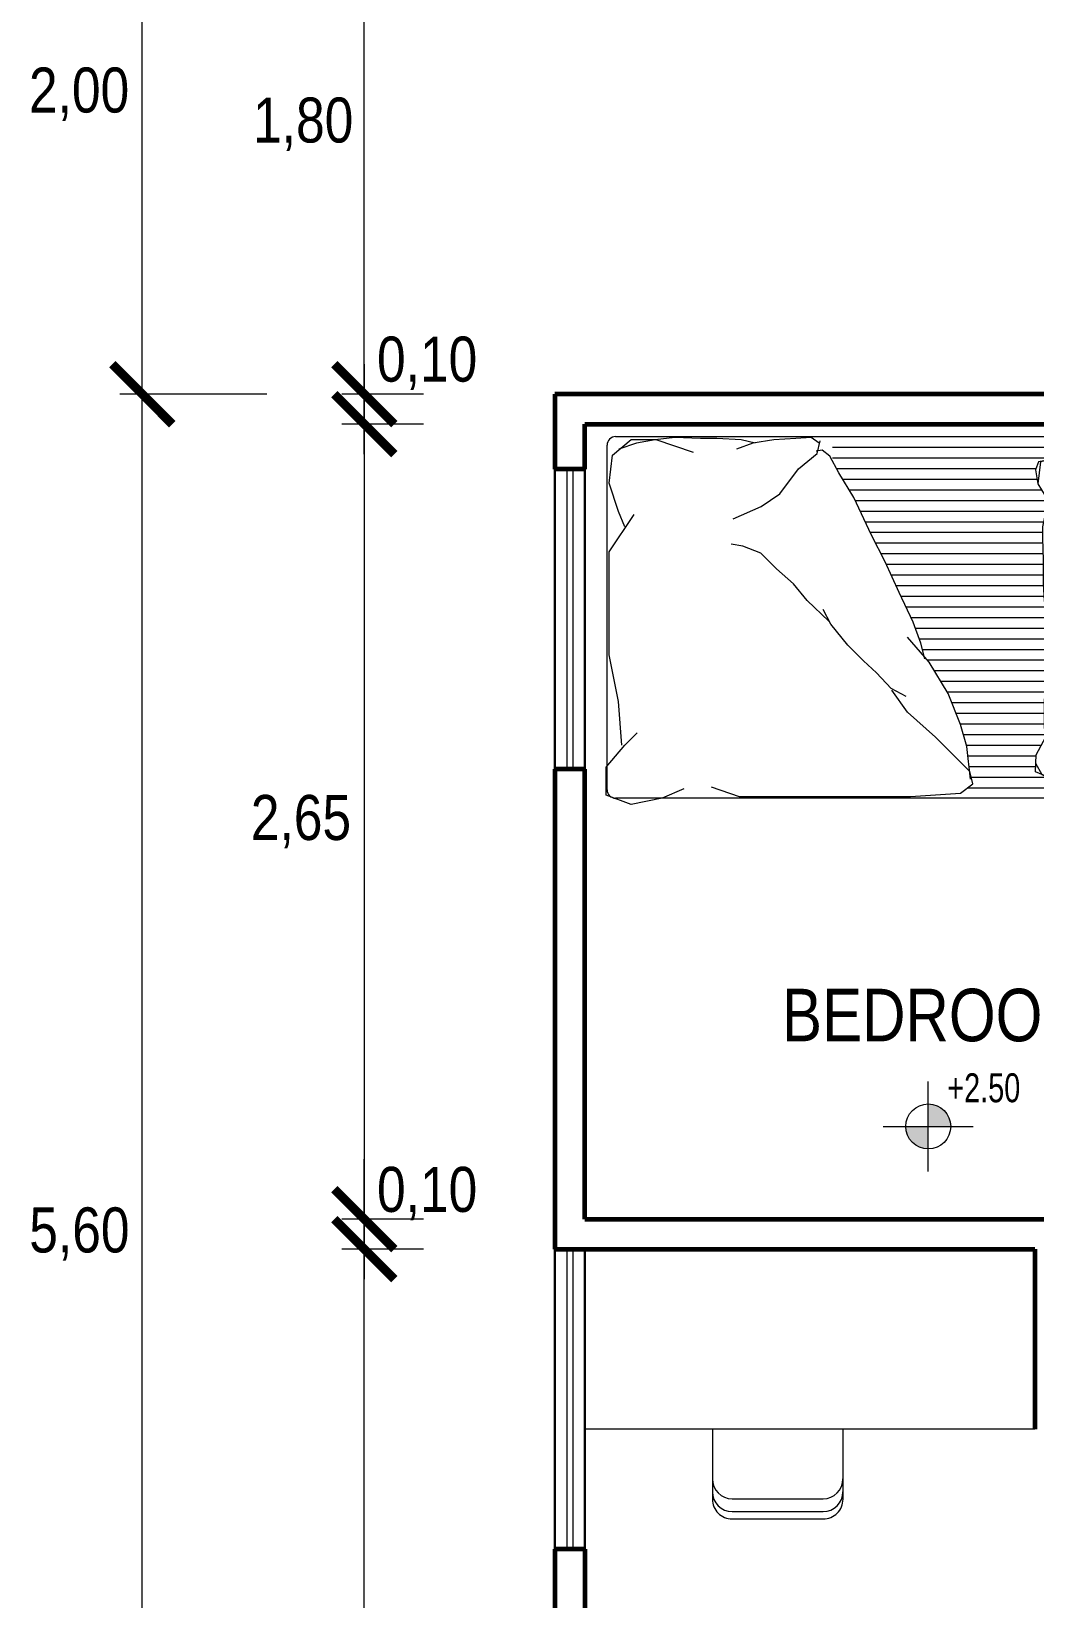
# Model space of a CAD drawing. Header units: millimetres. Extents: x 1119.4 to 1171.3, y 270.1 to 301.5.
# Drawn here: x 1134.17 to 1137.52, y 293.55 to 298.78 of the extents above; entities that cross this region are included whole.
import ezdxf

# ---------------------------------------------------------------- set-up
doc = ezdxf.new("R2010")
doc.units = ezdxf.units.MM
for name, color, linetype, lineweight in [('01', 146, 'Continuous', 9), ('03', 116, 'Continuous', 30), ('06', 192, 'Continuous', 60), ('cotas', 86, 'Continuous', 15), ('muebles', 190, 'Continuous', 20), ('Muebles_M_V_02', 108, 'Continuous', 20)]:
    doc.layers.add(name, color=color, linetype=linetype, lineweight=lineweight)
doc.styles.get("Standard").update_dxf_attribs({"font": 'ARIALN.TTF'})

# ---------------------------------------------------------------- blocks, each defined once
blk = doc.blocks.new('NIVELES')
at = {"layer": 'cotas', "linetype": 'Continuous'}
for points in [[(136.9038, 184.7531), (136.9788, 184.7531), (136.9731, 184.7818), (136.9568, 184.8061), (136.9325, 184.8224), (136.9038, 184.8281)], [(136.9038, 184.7531), (136.8288, 184.7531), (136.8345, 184.7244), (136.8508, 184.7), (136.8751, 184.6838), (136.9038, 184.6781)]]:
    blk.add_hatch(color=256, dxfattribs=at).paths.add_polyline_path(points, flags=0)
for p, q in [((136.9038, 184.6031), (136.9038, 184.9031)), ((136.7538, 184.7531), (137.0538, 184.7531))]:
    blk.add_line(p, q, dxfattribs=at)
blk.add_circle((136.9038, 184.7531), 0.075, dxfattribs=at)
blk = doc.blocks.new('_ArchTick')
at = {"color": 0, "linetype": 'ByBlock', "const_width": 0.15}
blk.add_lwpolyline([(-0.5, -0.5), (0.5, 0.5)], dxfattribs=at)
blk = doc.blocks.new('RTRTERT')
at = {"layer": 'muebles'}
for p, q in [((541.9625, 192.6806), (543.9789, 192.6806)), ((544.0104, 192.6491), (544.0104, 191.3723)), ((543.9789, 191.3408), (541.9625, 191.3408))]:
    blk.add_line(p, q, dxfattribs=at)
at = {"layer": 'muebles', "linetype": 'ByBlock'}
for p, q in [((541.931, 191.3723), (541.931, 192.6491)), ((542.6736, 192.6412), (541.931, 192.6412)), ((542.0995, 192.6018), (541.931, 192.6018)), ((542.0287, 192.5624), (541.931, 192.5624)), ((542.3104, 192.6018), (542.159, 192.6018)), ((542.6611, 192.6018), (542.3829, 192.6018)), ((542.6696, 192.5624), (542.4223, 192.5624)), ((542.0267, 192.523), (541.931, 192.523)), ((542.674, 192.523), (542.4204, 192.523)), ((542.0367, 192.4836), (541.931, 192.4836)), ((542.0524, 192.4442), (541.931, 192.4442)), ((542.6906, 192.4442), (542.3883, 192.4442)), ((542.6793, 192.4836), (542.4006, 192.4836)), ((542.0521, 192.4047), (541.931, 192.4047)), ((542.7021, 192.4047), (542.3901, 192.4047)), ((542.0556, 192.3653), (541.931, 192.3653)), ((542.7179, 192.3653), (542.3901, 192.3653)), ((542.0638, 192.3259), (541.931, 192.3259)), ((542.0669, 192.2865), (541.931, 192.2865)), ((542.7505, 192.2865), (542.3883, 192.2865)), ((542.7337, 192.3259), (542.3899, 192.3259)), ((542.0594, 192.2471), (541.931, 192.2471)), ((542.7742, 192.2471), (542.3856, 192.2471)), ((542.0553, 192.2077), (541.931, 192.2077)), ((542.0578, 192.1683), (541.931, 192.1683)), ((542.8238, 192.1683), (542.3739, 192.1683)), ((542.7978, 192.2077), (542.3796, 192.2077)), ((542.0605, 192.1289), (541.931, 192.1289)), ((542.8417, 192.1289), (542.372, 192.1289)), ((542.0586, 192.0895), (541.931, 192.0895)), ((542.0568, 192.0501), (541.931, 192.0501)), ((542.8536, 192.0895), (542.3689, 192.0895)), ((542.8686, 192.0501), (542.3713, 192.0501)), ((542.0549, 192.0107), (541.931, 192.0107)), ((542.8852, 192.0107), (542.3773, 192.0107)), ((542.0552, 191.9713), (541.931, 191.9713)), ((542.0566, 191.9319), (541.931, 191.9319)), ((542.9036, 191.9713), (542.3855, 191.9713)), ((542.922, 191.9319), (542.3909, 191.9319)), ((542.0561, 191.8925), (541.931, 191.8925)), ((542.94, 191.8925), (542.3928, 191.8925)), ((542.0546, 191.8531), (541.931, 191.8531)), ((542.0564, 191.8137), (541.931, 191.8137)), ((542.9578, 191.8531), (542.3931, 191.8531)), ((542.9755, 191.8137), (542.3931, 191.8137)), ((542.0592, 191.7743), (541.931, 191.7743)), ((542.9954, 191.7743), (542.394, 191.7743)), ((542.0611, 191.7348), (541.931, 191.7348)), ((542.0522, 191.6954), (541.931, 191.6954)), ((543.0158, 191.7348), (542.3955, 191.7348)), ((543.0358, 191.6954), (542.3961, 191.6954)), ((542.043, 191.656), (541.931, 191.656)), ((543.0545, 191.656), (542.392, 191.656)), ((542.0348, 191.6166), (541.931, 191.6166)), ((542.0297, 191.5772), (541.931, 191.5772)), ((543.0918, 191.5772), (542.3858, 191.5772)), ((543.0731, 191.6166), (542.3871, 191.6166)), ((542.0255, 191.5378), (541.931, 191.5378)), ((543.1141, 191.5378), (542.4006, 191.5378)), ((542.023, 191.4984), (541.931, 191.4984)), ((542.0215, 191.459), (541.931, 191.459)), ((543.1378, 191.4984), (542.4172, 191.4984)), ((543.1603, 191.459), (542.4213, 191.459)), ((542.0444, 191.4196), (541.931, 191.4196)), ((542.2915, 191.4196), (542.0529, 191.4196)), ((543.1753, 191.4196), (542.2915, 191.4196)), ((542.2915, 191.3802), (541.931, 191.3802)), ((543.1753, 191.3802), (542.2915, 191.3802))]:
    blk.add_line(p, q, dxfattribs=at)
for points in [[(543.7256, 192.6456), (543.8064, 192.6802), (543.9219, 192.7033), (544.0142, 192.6686), (544.0142, 192.5647), (543.945, 192.4839), (543.8988, 192.4377)], [(543.6245, 192.6386), (543.5206, 192.6733), (543.3128, 192.6733), (543.0819, 192.6733), (542.8857, 192.6733), (542.701, 192.6617), (542.6548, 192.6271), (542.6663, 192.5809), (542.7241, 192.5232), (542.7933, 192.4539), (542.8972, 192.3615), (542.9549, 192.2806)], [(542.2414, 192.5618), (542.2112, 192.5859), (542.178, 192.601), (542.1056, 192.604), (542.0392, 192.5799), (542.021, 192.5497), (542.0331, 192.4924), (542.0633, 192.417), (542.0905, 192.3868)], [(542.2118, 192.5717), (542.2656, 192.598), (542.3048, 192.601), (542.3682, 192.61), (542.3976, 192.5934), (542.4218, 192.5512), (542.4203, 192.5195)], [(542.3025, 192.5799), (542.3388, 192.601), (542.372, 192.604), (542.4233, 192.5829), (542.4203, 192.5195), (542.384, 192.4532), (542.3629, 192.426)], [(542.6643, 192.6103), (542.6779, 192.4885), (542.701, 192.4077), (542.7471, 192.2922), (542.8164, 192.1767), (542.8972, 192.0843)], [(542.0532, 192.4696), (542.0512, 192.417), (542.0543, 192.3718), (542.0694, 192.2994), (542.0573, 192.236), (542.0543, 192.1938), (542.0656, 192.111)], [(542.3871, 192.4683), (542.3901, 192.408), (542.3901, 192.3295), (542.3871, 192.2571), (542.378, 192.1968), (542.372, 192.1546), (542.372, 192.1124), (542.3659, 192.0671)], [(543.9565, 192.4839), (543.968, 192.3222), (544.0027, 192.149), (544.0027, 191.9065), (544.0027, 191.7679), (543.9103, 191.6293)], [(542.9025, 192.3033), (542.9575, 192.274), (543.0124, 192.2154), (543.06, 192.1714), (543.1187, 192.1128), (543.181, 192.0359), (543.2103, 191.9809)], [(542.0724, 192.1968), (542.0603, 192.1274), (542.0573, 192.0611), (542.0543, 191.9977), (542.0573, 191.9133), (542.0543, 191.862), (542.0573, 191.7926), (542.0633, 191.7353)], [(542.8329, 192.1641), (542.8475, 192.1055), (542.8768, 192.0285), (542.9281, 191.9186), (542.9794, 191.805), (543.0307, 191.7061), (543.0967, 191.5669), (543.1516, 191.4753), (543.1846, 191.413), (543.2139, 191.3911), (543.2359, 191.3947)], [(542.3478, 192.1455), (542.3659, 192.0913), (542.375, 192.0219), (542.3901, 191.9495), (542.3931, 191.8861), (542.3931, 191.7987), (542.3961, 191.7172), (542.3961, 191.675), (542.3871, 191.6328), (542.3871, 191.5906), (542.384, 191.5579)], [(543.1883, 192.0249), (543.2689, 191.9479), (543.3202, 191.8856), (543.3825, 191.8307), (543.4411, 191.7721), (543.507, 191.7464), (543.551, 191.7391)], [(542.0633, 191.7444), (542.0482, 191.678), (542.0361, 191.6268), (542.0301, 191.5815), (542.0241, 191.5242), (542.021, 191.4488), (542.0452, 191.4186), (542.0935, 191.4247), (542.1358, 191.4428), (542.166, 191.4639)], [(543.5437, 191.6455), (543.4398, 191.5993), (543.3705, 191.5531), (543.3012, 191.4607), (543.232, 191.403), (543.2204, 191.3568)], [(543.945, 191.6755), (543.968, 191.6178), (544.0027, 191.5139), (543.9911, 191.4099), (543.9219, 191.3522), (543.8295, 191.3522), (543.7603, 191.3753), (543.691, 191.3984)], [(542.2686, 191.4428), (542.3146, 191.4217), (542.3599, 191.4247), (542.4112, 191.4337), (542.4233, 191.4639), (542.4142, 191.5152), (542.3871, 191.5604), (542.3659, 191.5936)], [(542.1263, 191.4428), (542.1871, 191.4337), (542.2143, 191.4217), (542.2595, 191.4247), (542.326, 191.4217), (542.3592, 191.4247), (542.4045, 191.4337), (542.4142, 191.5152)], [(543.2244, 191.3654), (543.2546, 191.3438), (543.3107, 191.3481), (543.3927, 191.3524), (543.4704, 191.3654), (543.5308, 191.3869)], [(543.4617, 191.3654), (543.5135, 191.3524), (543.6042, 191.3481), (543.6646, 191.3481), (543.7595, 191.3438), (543.8329, 191.3524), (543.9019, 191.3654), (543.9667, 191.3869)]]:
    blk.add_lwpolyline(points, dxfattribs=at)
for centre, start, end in [((541.9625, 192.6491), 90, 180), ((541.9625, 191.3723), 180, 270)]:
    blk.add_arc(centre, 0.0315, start, end, dxfattribs=at)
at = {"layer": 'muebles'}
for centre, start, end in [((543.9789, 192.6491), 0, 90), ((543.9789, 191.3723), 270, 360)]:
    blk.add_arc(centre, 0.0315, start, end, dxfattribs=at)

msp = doc.modelspace()

# ---------------------------------------------------------------- linework, layer by layer
at = {"layer": '01'}
for p, q in [((1135.9599, 297.3184), (1135.9599, 296.3184)), ((1135.9799, 297.3184), (1135.9799, 296.3184)), ((1135.9599, 294.7184), (1135.9599, 293.7184)), ((1135.9799, 294.7184), (1135.9799, 293.7184))]:
    msp.add_line(p, q, dxfattribs=at)
at = {"layer": '03'}
for p, q in [((1135.9199, 297.3184), (1135.9199, 296.3184)), ((1136.0199, 297.3184), (1136.0199, 296.3184)), ((1135.9199, 294.7184), (1135.9199, 293.7184)), ((1136.0199, 294.7184), (1136.0199, 293.7184))]:
    msp.add_line(p, q, dxfattribs=at)
at = {"layer": '06'}
for p, q in [((1135.9199, 297.5684), (1135.9199, 297.3184)), ((1138.1199, 297.5684), (1135.9199, 297.5684)), ((1136.0199, 297.4684), (1138.0199, 297.4684)), ((1136.0199, 297.3184), (1136.0199, 297.4684)), ((1136.0199, 297.3184), (1135.9199, 297.3184)), ((1135.9199, 296.3184), (1135.9199, 294.7184)), ((1136.0199, 296.3184), (1135.9199, 296.3184)), ((1136.0199, 294.8184), (1136.0199, 296.3184)), ((1136.0199, 294.8184), (1137.6199, 294.8184)), ((1135.9199, 294.7184), (1137.5199, 294.7184)), ((1137.5199, 294.7184), (1137.5199, 294.1184)), ((1135.9199, 293.7184), (1135.9199, 291.9684)), ((1136.0199, 293.7184), (1135.9199, 293.7184)), ((1136.0199, 293.7184), (1136.0199, 292.0684))]:
    msp.add_line(p, q, dxfattribs=at)
at = {"layer": 'cotas'}
for p, q in [((1134.5431, 297.3684), (1134.5431, 299.7684)), ((1135.2838, 297.3684), (1135.2838, 299.5684)), ((1135.2838, 297.5684), (1135.2838, 297.9684)), ((1134.5431, 291.7684), (1134.5431, 297.7684)), ((1135.2838, 297.6684), (1135.2838, 294.6184)), ((1134.9588, 297.5684), (1134.4681, 297.5684)), ((1134.9588, 297.5684), (1134.4681, 297.5684)), ((1135.4816, 297.5684), (1135.2088, 297.5684)), ((1135.4816, 297.5684), (1135.2088, 297.5684)), ((1135.2838, 297.4684), (1135.2838, 297.5684)), ((1135.4816, 297.4684), (1135.2088, 297.4684)), ((1135.4816, 297.4684), (1135.2088, 297.4684)), ((1135.2316, 297.4684), (1135.2088, 297.4684)), ((1135.2838, 297.4684), (1135.2838, 297.2684)), ((1136.0199, 296.5684), (1136.0199, 296.6981)), ((1135.2838, 294.8184), (1135.2838, 295.0184)), ((1135.2838, 291.8684), (1135.2838, 294.9184)), ((1135.4816, 294.8184), (1135.2088, 294.8184)), ((1135.4816, 294.8184), (1135.2088, 294.8184)), ((1135.2316, 294.8184), (1135.2088, 294.8184)), ((1135.2838, 294.5184), (1135.2838, 294.8184)), ((1135.4816, 294.7184), (1135.2088, 294.7184)), ((1135.4816, 294.7184), (1135.2088, 294.7184)), ((1136.0199, 293.9684), (1136.0199, 294.0981))]:
    msp.add_line(p, q, dxfattribs=at)
at = {"layer": 'Muebles_M_V_02', "color": 44, "linetype": 'ByBlock'}
msp.add_line((1137.5199, 294.1184), (1136.0199, 294.1184), dxfattribs=at)
at = {"layer": 'Muebles_M_V_02', "color": 31, "linetype": 'ByBlock'}
for p, q in [((1136.5108, 293.8863), (1136.8145, 293.8863)), ((1136.5108, 293.8434), (1136.8145, 293.8434))]:
    msp.add_line(p, q, dxfattribs=at)
msp.add_lwpolyline([(1136.4448, 294.1184), (1136.4448, 293.8849, 0.414214), (1136.5108, 293.8189), (1136.8145, 293.8189, 0.414214), (1136.8806, 293.8849), (1136.8806, 294.1184)], format="xyb", dxfattribs=at)
for centre, start, end in [((1136.5108, 293.9523), 180, 270), ((1136.8145, 293.9523), 270, 0), ((1136.5108, 293.9094), 180, 270), ((1136.8145, 293.9094), 270, 0)]:
    msp.add_arc(centre, 0.066, start, end, dxfattribs=at)

# ---------------------------------------------------------------- block references
at = {"layer": 'cotas', "xscale": 0.1999999999999886, "yscale": 0.1999999999999886, "zscale": 0.1999999999999886}
for p, rotation in [((1134.5431, 297.5684), 90), ((1134.5431, 297.5684), 270), ((1135.2838, 297.5684), 270), ((1135.2838, 297.5684), 270), ((1135.2838, 297.4684), 90), ((1135.2838, 297.4684), 90), ((1135.2838, 297.4684), 90), ((1135.2838, 294.8184), 90), ((1135.2838, 294.8184), 270), ((1135.2838, 294.8184), 270), ((1135.2838, 294.7184), 90), ((1135.2838, 294.7184), 270)]:
    msp.add_blockref('_ArchTick', p, dxfattribs=dict(at, rotation=rotation))
at = {"layer": 'cotas'}
msp.add_blockref('NIVELES', (1000.2612, 110.3743), dxfattribs=at)
at = {"layer": 'muebles', "xscale": 0.900000000000091, "yscale": 0.900000000000091, "zscale": 0.900000000000091, "rotation": 180}
msp.add_blockref('RTRTERT', (1625.7032, 469.6338), dxfattribs=at)

# ---------------------------------------------------------------- texts
at = {"layer": 'cotas', "width": 0.871429}
msp.add_text('+2.50', height=0.09645, dxfattribs=at).set_placement((1137.2283, 295.2081))
at = {"layer": 'cotas', "char_height": 0.15, "attachment_point": 5}
for s, insert in [('2,00', (1134.3325, 298.5684)), ('1,80', (1135.08, 298.4684)), ('0,10', (1135.4934, 297.6714)), ('2,65', (1135.0726, 296.1434)), ('0,10', (1135.4934, 294.9036)), ('5,60', (1134.3335, 294.7684))]:
    msp.add_mtext(s, dxfattribs=dict(at, insert=insert))
at = {"layer": 'cotas', "insert": (1137.2784, 295.4976), "char_height": 0.175, "width": 1.699832, "attachment_point": 5}
msp.add_mtext('BEDROOM 2', dxfattribs=at)

doc.saveas('drawing.dxf')
